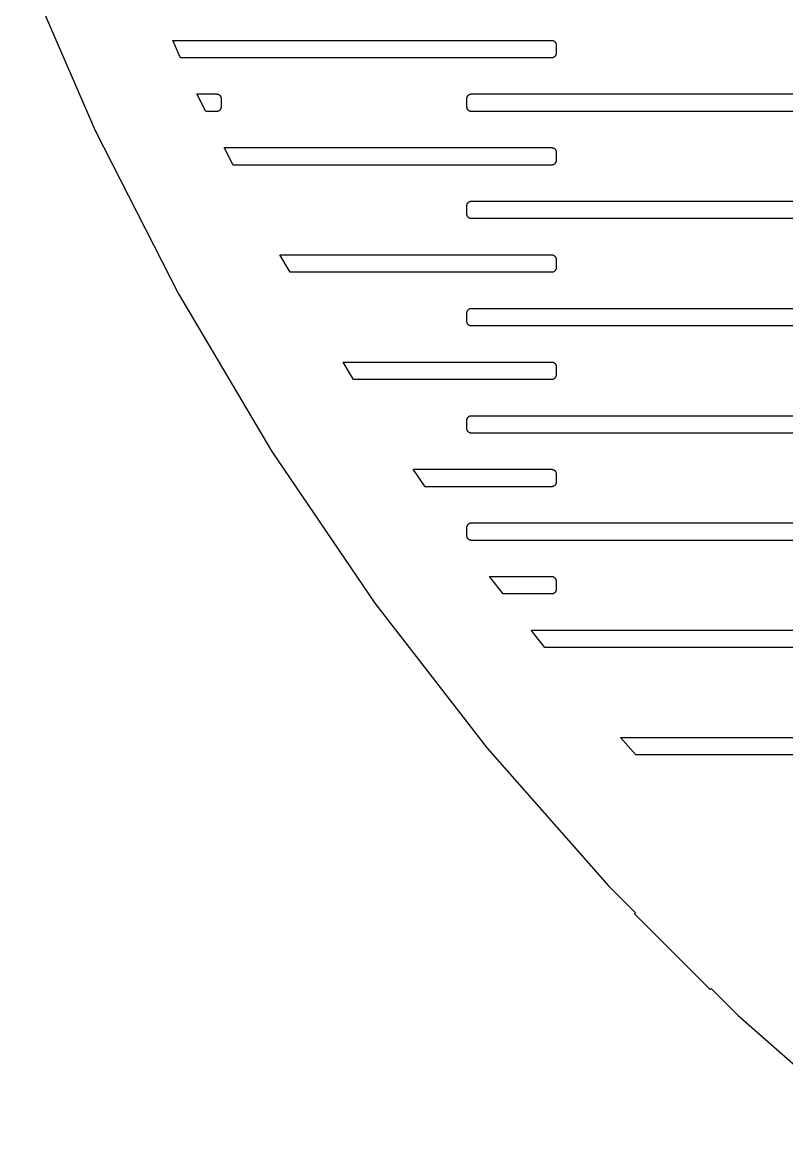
# Model space of a CAD drawing. Header units: metres. Extents: x -218 to 218, y -218 to 218.
# Drawn here: x -202.5 to -145.5, y -167.8 to -84.7 of the extents above; entities that cross this region are included whole.
import ezdxf

# ---------------------------------------------------------------- set-up
doc = ezdxf.new("R2010")
doc.units = ezdxf.units.M

msp = doc.modelspace()

# ---------------------------------------------------------------- linework, layer by layer
for p, q in [((-202.503, -80.1765), (-197.069, -92.7335)), ((-190.698, -87.3222), (-191.26, -86.0222)), ((-191.26, -86.0222), (-162.997, -86.0222)), ((-162.997, -86.0222), (-162.977, -86.0228)), ((-162.977, -86.0228), (-162.956, -86.0248)), ((-162.956, -86.0248), (-162.936, -86.028)), ((-162.936, -86.028), (-162.916, -86.0324)), ((-162.916, -86.0324), (-162.897, -86.0381)), ((-162.897, -86.0381), (-162.878, -86.045)), ((-162.878, -86.045), (-162.859, -86.0531)), ((-162.859, -86.0531), (-162.841, -86.0624)), ((-162.841, -86.0624), (-162.823, -86.0728)), ((-162.823, -86.0728), (-162.806, -86.0843)), ((-162.806, -86.0843), (-162.79, -86.0968)), ((-162.79, -86.0968), (-162.775, -86.1103)), ((-162.775, -86.1103), (-162.76, -86.1247)), ((-162.76, -86.1247), (-162.747, -86.14)), ((-162.747, -86.14), (-162.734, -86.1562)), ((-162.734, -86.1562), (-162.723, -86.173)), ((-162.723, -86.173), (-162.712, -86.1906)), ((-162.712, -86.1906), (-162.703, -86.2088)), ((-162.703, -86.2088), (-162.695, -86.2276)), ((-162.695, -86.2276), (-162.688, -86.2468)), ((-162.688, -86.2468), (-162.682, -86.2664)), ((-162.682, -86.2664), (-162.678, -86.2863)), ((-162.678, -86.2863), (-162.675, -86.3065)), ((-162.675, -86.3065), (-162.673, -86.3268)), ((-162.673, -86.3268), (-162.672, -86.3472)), ((-162.672, -86.3472), (-162.672, -86.9972)), ((-162.878, -87.2994), (-162.897, -87.3063)), ((-162.859, -87.2913), (-162.878, -87.2994)), ((-162.841, -87.282), (-162.859, -87.2913)), ((-162.823, -87.2716), (-162.841, -87.282)), ((-162.806, -87.2601), (-162.823, -87.2716)), ((-162.79, -87.2476), (-162.806, -87.2601)), ((-162.775, -87.2341), (-162.79, -87.2476)), ((-162.76, -87.2197), (-162.775, -87.2341)), ((-162.747, -87.2044), (-162.76, -87.2197)), ((-162.734, -87.1882), (-162.747, -87.2044)), ((-162.723, -87.1713), (-162.734, -87.1882)), ((-162.712, -87.1538), (-162.723, -87.1713)), ((-162.703, -87.1356), (-162.712, -87.1538)), ((-162.695, -87.1168), (-162.703, -87.1356)), ((-162.688, -87.0976), (-162.695, -87.1168)), ((-162.682, -87.078), (-162.688, -87.0976)), ((-162.678, -87.0581), (-162.682, -87.078)), ((-162.675, -87.0379), (-162.678, -87.0581)), ((-162.673, -87.0176), (-162.675, -87.0379)), ((-162.672, -86.9972), (-162.673, -87.0176)), ((-162.997, -87.3222), (-190.698, -87.3222)), ((-162.977, -87.3215), (-162.997, -87.3222)), ((-162.956, -87.3196), (-162.977, -87.3215)), ((-162.936, -87.3164), (-162.956, -87.3196)), ((-162.916, -87.312), (-162.936, -87.3164)), ((-162.897, -87.3063), (-162.916, -87.312)), ((-188.814, -91.3222), (-189.476, -90.0222)), ((-189.476, -90.0222), (-187.997, -90.0222)), ((-187.997, -90.0222), (-187.977, -90.0228)), ((-187.977, -90.0228), (-187.956, -90.0248)), ((-187.956, -90.0248), (-187.936, -90.028)), ((-187.936, -90.028), (-187.916, -90.0324)), ((-187.916, -90.0324), (-187.897, -90.0381)), ((-187.897, -90.0381), (-187.878, -90.045)), ((-187.878, -90.045), (-187.859, -90.0531)), ((-187.859, -90.0531), (-187.841, -90.0624)), ((-187.841, -90.0624), (-187.823, -90.0728)), ((-187.823, -90.0728), (-187.806, -90.0843)), ((-187.806, -90.0843), (-187.79, -90.0968)), ((-187.79, -90.0968), (-187.775, -90.1103)), ((-187.775, -90.1103), (-187.76, -90.1247)), ((-187.76, -90.1247), (-187.747, -90.14)), ((-187.747, -90.14), (-187.734, -90.1562)), ((-187.734, -90.1562), (-187.723, -90.173)), ((-187.723, -90.173), (-187.712, -90.1906)), ((-187.712, -90.1906), (-187.703, -90.2088)), ((-187.703, -90.2088), (-187.695, -90.2276)), ((-187.695, -90.2276), (-187.688, -90.2468)), ((-187.688, -90.2468), (-187.682, -90.2664)), ((-187.682, -90.2664), (-187.678, -90.2863)), ((-187.678, -90.2863), (-187.675, -90.3065)), ((-187.675, -90.3065), (-187.673, -90.3268)), ((-187.673, -90.3268), (-187.672, -90.3472)), ((-187.672, -90.3472), (-187.672, -90.9972)), ((-169.322, -90.3268), (-169.32, -90.3065)), ((-169.322, -90.3472), (-169.322, -90.3268)), ((-169.322, -90.9972), (-169.322, -90.3472)), ((-169.32, -90.3065), (-169.316, -90.2863)), ((-169.316, -90.2863), (-169.312, -90.2664)), ((-169.312, -90.2664), (-169.306, -90.2468)), ((-169.306, -90.2468), (-169.299, -90.2276)), ((-169.299, -90.2276), (-169.291, -90.2088)), ((-169.291, -90.2088), (-169.282, -90.1906)), ((-169.282, -90.1906), (-169.272, -90.173)), ((-169.272, -90.173), (-169.26, -90.1562)), ((-169.26, -90.1562), (-169.248, -90.14)), ((-169.248, -90.14), (-169.234, -90.1247)), ((-169.234, -90.1247), (-169.22, -90.1103)), ((-169.22, -90.1103), (-169.204, -90.0968)), ((-169.204, -90.0968), (-169.188, -90.0843)), ((-169.188, -90.0843), (-169.171, -90.0728)), ((-169.171, -90.0728), (-169.154, -90.0624)), ((-169.154, -90.0624), (-169.136, -90.0531)), ((-169.136, -90.0531), (-169.117, -90.045)), ((-169.117, -90.045), (-169.098, -90.0381)), ((-169.098, -90.0381), (-169.078, -90.0324)), ((-169.078, -90.0324), (-169.058, -90.028)), ((-169.058, -90.028), (-169.038, -90.0248)), ((-169.038, -90.0248), (-169.018, -90.0228)), ((-169.018, -90.0228), (-168.997, -90.0222)), ((-168.997, -90.0222), (-137.997, -90.0222)), ((-187.997, -91.3222), (-188.814, -91.3222)), ((-187.977, -91.3215), (-187.997, -91.3222)), ((-187.956, -91.3196), (-187.977, -91.3215)), ((-187.936, -91.3164), (-187.956, -91.3196)), ((-187.916, -91.312), (-187.936, -91.3164)), ((-187.897, -91.3063), (-187.916, -91.312)), ((-187.878, -91.2994), (-187.897, -91.3063)), ((-187.859, -91.2913), (-187.878, -91.2994)), ((-187.841, -91.282), (-187.859, -91.2913)), ((-187.823, -91.2716), (-187.841, -91.282)), ((-187.806, -91.2601), (-187.823, -91.2716)), ((-187.79, -91.2476), (-187.806, -91.2601)), ((-187.775, -91.2341), (-187.79, -91.2476)), ((-187.76, -91.2197), (-187.775, -91.2341)), ((-187.747, -91.2044), (-187.76, -91.2197)), ((-187.734, -91.1882), (-187.747, -91.2044)), ((-187.723, -91.1713), (-187.734, -91.1882)), ((-187.712, -91.1538), (-187.723, -91.1713)), ((-187.703, -91.1356), (-187.712, -91.1538)), ((-187.695, -91.1168), (-187.703, -91.1356)), ((-187.688, -91.0976), (-187.695, -91.1168)), ((-187.682, -91.078), (-187.688, -91.0976)), ((-187.678, -91.0581), (-187.682, -91.078)), ((-187.675, -91.0379), (-187.678, -91.0581)), ((-187.673, -91.0176), (-187.675, -91.0379)), ((-187.672, -90.9972), (-187.673, -91.0176)), ((-169.322, -91.0176), (-169.322, -90.9972)), ((-169.32, -91.0379), (-169.322, -91.0176)), ((-169.316, -91.0581), (-169.32, -91.0379)), ((-169.312, -91.078), (-169.316, -91.0581)), ((-169.306, -91.0976), (-169.312, -91.078)), ((-169.299, -91.1168), (-169.306, -91.0976)), ((-169.291, -91.1356), (-169.299, -91.1168)), ((-169.282, -91.1538), (-169.291, -91.1356)), ((-169.272, -91.1713), (-169.282, -91.1538)), ((-169.26, -91.1882), (-169.272, -91.1713)), ((-169.248, -91.2044), (-169.26, -91.1882)), ((-169.234, -91.2197), (-169.248, -91.2044)), ((-169.22, -91.2341), (-169.234, -91.2197)), ((-169.204, -91.2476), (-169.22, -91.2341)), ((-169.188, -91.2601), (-169.204, -91.2476)), ((-169.171, -91.2716), (-169.188, -91.2601)), ((-169.154, -91.282), (-169.171, -91.2716)), ((-169.136, -91.2913), (-169.154, -91.282)), ((-169.117, -91.2994), (-169.136, -91.2913)), ((-169.098, -91.3063), (-169.117, -91.2994)), ((-169.078, -91.312), (-169.098, -91.3063)), ((-169.058, -91.3164), (-169.078, -91.312)), ((-169.038, -91.3196), (-169.058, -91.3164)), ((-169.018, -91.3215), (-169.038, -91.3196)), ((-168.997, -91.3222), (-169.018, -91.3215)), ((-137.997, -91.3222), (-168.997, -91.3222)), ((-197.069, -92.7335), (-190.857, -104.925)), ((-186.776, -95.3222), (-187.438, -94.0222)), ((-187.438, -94.0222), (-162.997, -94.0222)), ((-162.997, -94.0222), (-162.977, -94.0228)), ((-162.977, -94.0228), (-162.956, -94.0248)), ((-162.956, -94.0248), (-162.936, -94.028)), ((-162.936, -94.028), (-162.916, -94.0324)), ((-162.916, -94.0324), (-162.897, -94.0381)), ((-162.897, -94.0381), (-162.878, -94.045)), ((-162.878, -94.045), (-162.859, -94.0531)), ((-162.859, -94.0531), (-162.841, -94.0624)), ((-162.841, -94.0624), (-162.823, -94.0728)), ((-162.823, -94.0728), (-162.806, -94.0843)), ((-162.806, -94.0843), (-162.79, -94.0968)), ((-162.79, -94.0968), (-162.775, -94.1103)), ((-162.775, -94.1103), (-162.76, -94.1247)), ((-162.76, -94.1247), (-162.747, -94.14)), ((-162.747, -94.14), (-162.734, -94.1562)), ((-162.734, -94.1562), (-162.723, -94.173)), ((-162.723, -94.173), (-162.712, -94.1906)), ((-162.712, -94.1906), (-162.703, -94.2088)), ((-162.703, -94.2088), (-162.695, -94.2276)), ((-162.695, -94.2276), (-162.688, -94.2468)), ((-162.688, -94.2468), (-162.682, -94.2664)), ((-162.682, -94.2664), (-162.678, -94.2863)), ((-162.678, -94.2863), (-162.675, -94.3065)), ((-162.675, -94.3065), (-162.673, -94.3268)), ((-162.673, -94.3268), (-162.672, -94.3472)), ((-162.672, -94.3472), (-162.672, -94.9972)), ((-162.997, -95.3222), (-186.776, -95.3222)), ((-162.977, -95.3215), (-162.997, -95.3222)), ((-162.956, -95.3196), (-162.977, -95.3215)), ((-162.936, -95.3164), (-162.956, -95.3196)), ((-162.916, -95.312), (-162.936, -95.3164)), ((-162.897, -95.3063), (-162.916, -95.312)), ((-162.878, -95.2994), (-162.897, -95.3063)), ((-162.859, -95.2913), (-162.878, -95.2994)), ((-162.841, -95.282), (-162.859, -95.2913)), ((-162.823, -95.2716), (-162.841, -95.282)), ((-162.806, -95.2601), (-162.823, -95.2716)), ((-162.79, -95.2476), (-162.806, -95.2601)), ((-162.775, -95.2341), (-162.79, -95.2476)), ((-162.76, -95.2197), (-162.775, -95.2341)), ((-162.747, -95.2044), (-162.76, -95.2197)), ((-162.734, -95.1882), (-162.747, -95.2044)), ((-162.723, -95.1713), (-162.734, -95.1882)), ((-162.712, -95.1538), (-162.723, -95.1713)), ((-162.703, -95.1356), (-162.712, -95.1538)), ((-162.695, -95.1168), (-162.703, -95.1356)), ((-162.688, -95.0976), (-162.695, -95.1168)), ((-162.682, -95.078), (-162.688, -95.0976)), ((-162.678, -95.0581), (-162.682, -95.078)), ((-162.675, -95.0379), (-162.678, -95.0581)), ((-162.673, -95.0176), (-162.675, -95.0379)), ((-162.672, -94.9972), (-162.673, -95.0176)), ((-169.22, -98.1103), (-169.204, -98.0968)), ((-169.204, -98.0968), (-169.188, -98.0843)), ((-169.188, -98.0843), (-169.171, -98.0728)), ((-169.171, -98.0728), (-169.154, -98.0624)), ((-169.154, -98.0624), (-169.136, -98.0531)), ((-169.136, -98.0531), (-169.117, -98.045)), ((-169.117, -98.045), (-169.098, -98.0381)), ((-169.098, -98.0381), (-169.078, -98.0324)), ((-169.078, -98.0324), (-169.058, -98.028)), ((-169.058, -98.028), (-169.038, -98.0248)), ((-169.038, -98.0248), (-169.018, -98.0228)), ((-169.018, -98.0228), (-168.997, -98.0222)), ((-168.997, -98.0222), (-137.997, -98.0222)), ((-169.322, -98.3268), (-169.32, -98.3065)), ((-169.322, -98.3472), (-169.322, -98.3268)), ((-169.322, -98.9972), (-169.322, -98.3472)), ((-169.32, -98.3065), (-169.316, -98.2863)), ((-169.316, -98.2863), (-169.312, -98.2664)), ((-169.312, -98.2664), (-169.306, -98.2468)), ((-169.306, -98.2468), (-169.299, -98.2276)), ((-169.299, -98.2276), (-169.291, -98.2088)), ((-169.291, -98.2088), (-169.282, -98.1906)), ((-169.282, -98.1906), (-169.272, -98.173)), ((-169.272, -98.173), (-169.26, -98.1562)), ((-169.26, -98.1562), (-169.248, -98.14)), ((-169.248, -98.14), (-169.234, -98.1247)), ((-169.234, -98.1247), (-169.22, -98.1103)), ((-169.322, -99.0176), (-169.322, -98.9972)), ((-169.32, -99.0379), (-169.322, -99.0176)), ((-169.316, -99.0581), (-169.32, -99.0379)), ((-169.312, -99.078), (-169.316, -99.0581)), ((-169.306, -99.0976), (-169.312, -99.078)), ((-169.299, -99.1168), (-169.306, -99.0976)), ((-169.291, -99.1356), (-169.299, -99.1168)), ((-169.282, -99.1538), (-169.291, -99.1356)), ((-169.272, -99.1713), (-169.282, -99.1538)), ((-169.26, -99.1882), (-169.272, -99.1713)), ((-169.248, -99.2044), (-169.26, -99.1882)), ((-169.234, -99.2197), (-169.248, -99.2044)), ((-169.22, -99.2341), (-169.234, -99.2197)), ((-169.204, -99.2476), (-169.22, -99.2341)), ((-169.188, -99.2601), (-169.204, -99.2476)), ((-169.171, -99.2716), (-169.188, -99.2601)), ((-169.154, -99.282), (-169.171, -99.2716)), ((-169.136, -99.2913), (-169.154, -99.282)), ((-169.117, -99.2994), (-169.136, -99.2913)), ((-169.098, -99.3063), (-169.117, -99.2994)), ((-169.078, -99.312), (-169.098, -99.3063)), ((-169.058, -99.3164), (-169.078, -99.312)), ((-169.038, -99.3196), (-169.058, -99.3164)), ((-169.018, -99.3215), (-169.038, -99.3196)), ((-168.997, -99.3222), (-169.018, -99.3215)), ((-137.997, -99.3222), (-168.997, -99.3222)), ((-182.515, -103.322), (-183.284, -102.022)), ((-183.284, -102.022), (-162.997, -102.022)), ((-162.997, -102.022), (-162.977, -102.023)), ((-162.977, -102.023), (-162.956, -102.025)), ((-162.956, -102.025), (-162.936, -102.028)), ((-162.936, -102.028), (-162.916, -102.032)), ((-162.916, -102.032), (-162.897, -102.038)), ((-162.897, -102.038), (-162.878, -102.045)), ((-162.878, -102.045), (-162.859, -102.053)), ((-162.859, -102.053), (-162.841, -102.062)), ((-162.841, -102.062), (-162.823, -102.073)), ((-162.823, -102.073), (-162.806, -102.084)), ((-162.806, -102.084), (-162.79, -102.097)), ((-162.79, -102.097), (-162.775, -102.11)), ((-162.775, -102.11), (-162.76, -102.125)), ((-162.76, -102.125), (-162.747, -102.14)), ((-162.747, -102.14), (-162.734, -102.156)), ((-162.734, -102.156), (-162.723, -102.173)), ((-162.723, -102.173), (-162.712, -102.191)), ((-162.712, -102.191), (-162.703, -102.209)), ((-162.703, -102.209), (-162.695, -102.228)), ((-162.695, -102.228), (-162.688, -102.247)), ((-162.688, -102.247), (-162.682, -102.266)), ((-162.682, -102.266), (-162.678, -102.286)), ((-162.688, -103.098), (-162.695, -103.117)), ((-162.682, -103.078), (-162.688, -103.098)), ((-162.678, -103.058), (-162.682, -103.078)), ((-162.678, -102.286), (-162.675, -102.306)), ((-162.675, -103.038), (-162.678, -103.058)), ((-162.675, -102.306), (-162.673, -102.327)), ((-162.673, -103.018), (-162.675, -103.038)), ((-162.673, -102.327), (-162.672, -102.347)), ((-162.672, -102.997), (-162.673, -103.018)), ((-162.672, -102.347), (-162.672, -102.997)), ((-162.997, -103.322), (-182.515, -103.322)), ((-162.977, -103.322), (-162.997, -103.322)), ((-162.956, -103.32), (-162.977, -103.322)), ((-162.936, -103.316), (-162.956, -103.32)), ((-162.916, -103.312), (-162.936, -103.316)), ((-162.897, -103.306), (-162.916, -103.312)), ((-162.878, -103.299), (-162.897, -103.306)), ((-162.859, -103.291), (-162.878, -103.299)), ((-162.841, -103.282), (-162.859, -103.291)), ((-162.823, -103.272), (-162.841, -103.282)), ((-162.806, -103.26), (-162.823, -103.272)), ((-162.79, -103.248), (-162.806, -103.26)), ((-162.775, -103.234), (-162.79, -103.248)), ((-162.76, -103.22), (-162.775, -103.234)), ((-162.747, -103.204), (-162.76, -103.22)), ((-162.734, -103.188), (-162.747, -103.204)), ((-162.723, -103.171), (-162.734, -103.188)), ((-162.712, -103.154), (-162.723, -103.171)), ((-162.703, -103.136), (-162.712, -103.154)), ((-162.695, -103.117), (-162.703, -103.136)), ((-190.857, -104.925), (-183.892, -116.702)), ((-169.322, -106.327), (-169.32, -106.306)), ((-169.322, -106.347), (-169.322, -106.327)), ((-169.322, -106.997), (-169.322, -106.347)), ((-169.32, -106.306), (-169.316, -106.286)), ((-169.316, -106.286), (-169.312, -106.266)), ((-169.312, -106.266), (-169.306, -106.247)), ((-169.306, -106.247), (-169.299, -106.228)), ((-169.299, -106.228), (-169.291, -106.209)), ((-169.291, -106.209), (-169.282, -106.191)), ((-169.282, -106.191), (-169.272, -106.173)), ((-169.272, -106.173), (-169.26, -106.156)), ((-169.26, -106.156), (-169.248, -106.14)), ((-169.248, -106.14), (-169.234, -106.125)), ((-169.234, -106.125), (-169.22, -106.11)), ((-169.22, -106.11), (-169.204, -106.097)), ((-169.204, -106.097), (-169.188, -106.084)), ((-169.188, -106.084), (-169.171, -106.073)), ((-169.171, -106.073), (-169.154, -106.062)), ((-169.154, -106.062), (-169.136, -106.053)), ((-169.136, -106.053), (-169.117, -106.045)), ((-169.117, -106.045), (-169.098, -106.038)), ((-169.098, -106.038), (-169.078, -106.032)), ((-169.078, -106.032), (-169.058, -106.028)), ((-169.058, -106.028), (-169.038, -106.025)), ((-169.038, -106.025), (-169.018, -106.023)), ((-169.018, -106.023), (-168.997, -106.022)), ((-168.997, -106.022), (-137.997, -106.022)), ((-169.322, -107.018), (-169.322, -106.997)), ((-169.32, -107.038), (-169.322, -107.018)), ((-169.316, -107.058), (-169.32, -107.038)), ((-169.312, -107.078), (-169.316, -107.058)), ((-169.306, -107.098), (-169.312, -107.078)), ((-169.299, -107.117), (-169.306, -107.098)), ((-169.291, -107.136), (-169.299, -107.117)), ((-169.282, -107.154), (-169.291, -107.136)), ((-169.272, -107.171), (-169.282, -107.154)), ((-169.26, -107.188), (-169.272, -107.171)), ((-169.248, -107.204), (-169.26, -107.188)), ((-169.234, -107.22), (-169.248, -107.204)), ((-169.22, -107.234), (-169.234, -107.22)), ((-169.204, -107.248), (-169.22, -107.234)), ((-169.188, -107.26), (-169.204, -107.248)), ((-169.171, -107.272), (-169.188, -107.26)), ((-169.154, -107.282), (-169.171, -107.272)), ((-169.136, -107.291), (-169.154, -107.282)), ((-169.117, -107.299), (-169.136, -107.291)), ((-169.098, -107.306), (-169.117, -107.299)), ((-169.078, -107.312), (-169.098, -107.306)), ((-169.058, -107.316), (-169.078, -107.312)), ((-169.038, -107.32), (-169.058, -107.316)), ((-169.018, -107.322), (-169.038, -107.32)), ((-168.997, -107.322), (-169.018, -107.322)), ((-137.997, -107.322), (-168.997, -107.322)), ((-177.784, -111.322), (-178.553, -110.022)), ((-178.553, -110.022), (-162.997, -110.022)), ((-162.997, -110.022), (-162.977, -110.023)), ((-162.977, -110.023), (-162.956, -110.025)), ((-162.956, -110.025), (-162.936, -110.028)), ((-162.936, -110.028), (-162.916, -110.032)), ((-162.916, -110.032), (-162.897, -110.038)), ((-162.897, -110.038), (-162.878, -110.045)), ((-162.878, -110.045), (-162.859, -110.053)), ((-162.859, -110.053), (-162.841, -110.062)), ((-162.841, -110.062), (-162.823, -110.073)), ((-162.823, -110.073), (-162.806, -110.084)), ((-162.806, -110.084), (-162.79, -110.097)), ((-162.79, -110.097), (-162.775, -110.11)), ((-162.775, -110.11), (-162.76, -110.125)), ((-162.76, -110.125), (-162.747, -110.14)), ((-162.747, -110.14), (-162.734, -110.156)), ((-162.734, -110.156), (-162.723, -110.173)), ((-162.723, -110.173), (-162.712, -110.191)), ((-162.712, -110.191), (-162.703, -110.209)), ((-162.703, -110.209), (-162.695, -110.228)), ((-162.695, -110.228), (-162.688, -110.247)), ((-162.688, -110.247), (-162.682, -110.266)), ((-162.682, -110.266), (-162.678, -110.286)), ((-162.678, -110.286), (-162.675, -110.306)), ((-162.675, -110.306), (-162.673, -110.327)), ((-162.673, -110.327), (-162.672, -110.347)), ((-162.672, -110.347), (-162.672, -110.997)), ((-162.997, -111.322), (-177.784, -111.322)), ((-162.977, -111.322), (-162.997, -111.322)), ((-162.956, -111.32), (-162.977, -111.322)), ((-162.936, -111.316), (-162.956, -111.32)), ((-162.916, -111.312), (-162.936, -111.316)), ((-162.897, -111.306), (-162.916, -111.312)), ((-162.878, -111.299), (-162.897, -111.306)), ((-162.859, -111.291), (-162.878, -111.299)), ((-162.841, -111.282), (-162.859, -111.291)), ((-162.823, -111.272), (-162.841, -111.282)), ((-162.806, -111.26), (-162.823, -111.272)), ((-162.79, -111.248), (-162.806, -111.26)), ((-162.775, -111.234), (-162.79, -111.248)), ((-162.76, -111.22), (-162.775, -111.234)), ((-162.747, -111.204), (-162.76, -111.22)), ((-162.734, -111.188), (-162.747, -111.204)), ((-162.723, -111.171), (-162.734, -111.188)), ((-162.712, -111.154), (-162.723, -111.171)), ((-162.703, -111.136), (-162.712, -111.154)), ((-162.695, -111.117), (-162.703, -111.136)), ((-162.688, -111.098), (-162.695, -111.117)), ((-162.682, -111.078), (-162.688, -111.098)), ((-162.678, -111.058), (-162.682, -111.078)), ((-162.675, -111.038), (-162.678, -111.058)), ((-162.673, -111.018), (-162.675, -111.038)), ((-162.672, -110.997), (-162.673, -111.018)), ((-169.322, -114.327), (-169.32, -114.306)), ((-169.322, -114.347), (-169.322, -114.327)), ((-169.322, -114.997), (-169.322, -114.347)), ((-169.32, -114.306), (-169.316, -114.286)), ((-169.316, -114.286), (-169.312, -114.266)), ((-169.312, -114.266), (-169.306, -114.247)), ((-169.306, -114.247), (-169.299, -114.228)), ((-169.299, -114.228), (-169.291, -114.209)), ((-169.291, -114.209), (-169.282, -114.191)), ((-169.282, -114.191), (-169.272, -114.173)), ((-169.272, -114.173), (-169.26, -114.156)), ((-169.26, -114.156), (-169.248, -114.14)), ((-169.248, -114.14), (-169.234, -114.125)), ((-169.234, -114.125), (-169.22, -114.11)), ((-169.22, -114.11), (-169.204, -114.097)), ((-169.204, -114.097), (-169.188, -114.084)), ((-169.188, -114.084), (-169.171, -114.073)), ((-169.171, -114.073), (-169.154, -114.062)), ((-169.154, -114.062), (-169.136, -114.053)), ((-169.136, -114.053), (-169.117, -114.045)), ((-169.117, -114.045), (-169.098, -114.038)), ((-169.098, -114.038), (-169.078, -114.032)), ((-169.078, -114.032), (-169.058, -114.028)), ((-169.058, -114.028), (-169.038, -114.025)), ((-169.038, -114.025), (-169.018, -114.023)), ((-169.018, -114.023), (-168.997, -114.022)), ((-168.997, -114.022), (-137.997, -114.022)), ((-169.322, -115.018), (-169.322, -114.997)), ((-169.32, -115.038), (-169.322, -115.018)), ((-169.316, -115.058), (-169.32, -115.038)), ((-169.312, -115.078), (-169.316, -115.058)), ((-169.306, -115.098), (-169.312, -115.078)), ((-169.299, -115.117), (-169.306, -115.098)), ((-169.291, -115.136), (-169.299, -115.117)), ((-169.282, -115.154), (-169.291, -115.136)), ((-169.272, -115.171), (-169.282, -115.154)), ((-169.26, -115.188), (-169.272, -115.171)), ((-169.248, -115.204), (-169.26, -115.188)), ((-169.234, -115.22), (-169.248, -115.204)), ((-169.22, -115.234), (-169.234, -115.22)), ((-169.204, -115.248), (-169.22, -115.234)), ((-169.188, -115.26), (-169.204, -115.248)), ((-169.171, -115.272), (-169.188, -115.26)), ((-169.154, -115.282), (-169.171, -115.272)), ((-169.136, -115.291), (-169.154, -115.282)), ((-169.117, -115.299), (-169.136, -115.291)), ((-169.098, -115.306), (-169.117, -115.299)), ((-169.078, -115.312), (-169.098, -115.306)), ((-169.058, -115.316), (-169.078, -115.312)), ((-169.038, -115.32), (-169.058, -115.316)), ((-169.018, -115.322), (-169.038, -115.32)), ((-168.997, -115.322), (-169.018, -115.322)), ((-137.997, -115.322), (-168.997, -115.322)), ((-183.892, -116.702), (-176.202, -128.018)), ((-172.443, -119.322), (-173.327, -118.022)), ((-173.327, -118.022), (-162.997, -118.022)), ((-162.997, -118.022), (-162.977, -118.023)), ((-162.977, -118.023), (-162.956, -118.025)), ((-162.956, -118.025), (-162.936, -118.028)), ((-162.936, -118.028), (-162.916, -118.032)), ((-162.916, -118.032), (-162.897, -118.038)), ((-162.897, -118.038), (-162.878, -118.045)), ((-162.878, -118.045), (-162.859, -118.053)), ((-162.859, -118.053), (-162.841, -118.062)), ((-162.841, -118.062), (-162.823, -118.073)), ((-162.823, -118.073), (-162.806, -118.084)), ((-162.806, -118.084), (-162.79, -118.097)), ((-162.79, -118.097), (-162.775, -118.11)), ((-162.775, -118.11), (-162.76, -118.125)), ((-162.76, -118.125), (-162.747, -118.14)), ((-162.747, -118.14), (-162.734, -118.156)), ((-162.734, -118.156), (-162.723, -118.173)), ((-162.723, -118.173), (-162.712, -118.191)), ((-162.712, -118.191), (-162.703, -118.209)), ((-162.703, -118.209), (-162.695, -118.228)), ((-162.695, -118.228), (-162.688, -118.247)), ((-162.688, -118.247), (-162.682, -118.266)), ((-162.682, -118.266), (-162.678, -118.286)), ((-162.678, -118.286), (-162.675, -118.306)), ((-162.675, -118.306), (-162.673, -118.327)), ((-162.673, -118.327), (-162.672, -118.347)), ((-162.672, -118.347), (-162.672, -118.997)), ((-162.997, -119.322), (-172.443, -119.322)), ((-162.977, -119.322), (-162.997, -119.322)), ((-162.956, -119.32), (-162.977, -119.322)), ((-162.936, -119.316), (-162.956, -119.32)), ((-162.916, -119.312), (-162.936, -119.316)), ((-162.897, -119.306), (-162.916, -119.312)), ((-162.878, -119.299), (-162.897, -119.306)), ((-162.859, -119.291), (-162.878, -119.299)), ((-162.841, -119.282), (-162.859, -119.291)), ((-162.823, -119.272), (-162.841, -119.282)), ((-162.806, -119.26), (-162.823, -119.272)), ((-162.79, -119.248), (-162.806, -119.26)), ((-162.775, -119.234), (-162.79, -119.248)), ((-162.76, -119.22), (-162.775, -119.234)), ((-162.747, -119.204), (-162.76, -119.22)), ((-162.734, -119.188), (-162.747, -119.204)), ((-162.723, -119.171), (-162.734, -119.188)), ((-162.712, -119.154), (-162.723, -119.171)), ((-162.703, -119.136), (-162.712, -119.154)), ((-162.695, -119.117), (-162.703, -119.136)), ((-162.688, -119.098), (-162.695, -119.117)), ((-162.682, -119.078), (-162.688, -119.098)), ((-162.678, -119.058), (-162.682, -119.078)), ((-162.675, -119.038), (-162.678, -119.058)), ((-162.673, -119.018), (-162.675, -119.038)), ((-162.672, -118.997), (-162.673, -119.018)), ((-169.299, -122.228), (-169.291, -122.209)), ((-169.291, -122.209), (-169.282, -122.191)), ((-169.282, -122.191), (-169.272, -122.173)), ((-169.272, -122.173), (-169.26, -122.156)), ((-169.26, -122.156), (-169.248, -122.14)), ((-169.248, -122.14), (-169.234, -122.125)), ((-169.234, -122.125), (-169.22, -122.11)), ((-169.22, -122.11), (-169.204, -122.097)), ((-169.204, -122.097), (-169.188, -122.084)), ((-169.188, -122.084), (-169.171, -122.073)), ((-169.171, -122.073), (-169.154, -122.062)), ((-169.154, -122.062), (-169.136, -122.053)), ((-169.136, -122.053), (-169.117, -122.045)), ((-169.117, -122.045), (-169.098, -122.038)), ((-169.098, -122.038), (-169.078, -122.032)), ((-169.078, -122.032), (-169.058, -122.028)), ((-169.058, -122.028), (-169.038, -122.025)), ((-169.038, -122.025), (-169.018, -122.023)), ((-169.018, -122.023), (-168.997, -122.022)), ((-168.997, -122.022), (-137.997, -122.022)), ((-169.322, -122.327), (-169.32, -122.306)), ((-169.322, -122.347), (-169.322, -122.327)), ((-169.322, -122.997), (-169.322, -122.347)), ((-169.322, -123.018), (-169.322, -122.997)), ((-169.32, -123.038), (-169.322, -123.018)), ((-169.32, -122.306), (-169.316, -122.286)), ((-169.316, -123.058), (-169.32, -123.038)), ((-169.316, -122.286), (-169.312, -122.266)), ((-169.312, -122.266), (-169.306, -122.247)), ((-169.306, -122.247), (-169.299, -122.228)), ((-169.312, -123.078), (-169.316, -123.058)), ((-169.306, -123.098), (-169.312, -123.078)), ((-169.299, -123.117), (-169.306, -123.098)), ((-169.291, -123.136), (-169.299, -123.117)), ((-169.282, -123.154), (-169.291, -123.136)), ((-169.272, -123.171), (-169.282, -123.154)), ((-169.26, -123.188), (-169.272, -123.171)), ((-169.248, -123.204), (-169.26, -123.188)), ((-169.234, -123.22), (-169.248, -123.204)), ((-169.22, -123.234), (-169.234, -123.22)), ((-169.204, -123.248), (-169.22, -123.234)), ((-169.188, -123.26), (-169.204, -123.248)), ((-169.171, -123.272), (-169.188, -123.26)), ((-169.154, -123.282), (-169.171, -123.272)), ((-169.136, -123.291), (-169.154, -123.282)), ((-169.117, -123.299), (-169.136, -123.291)), ((-169.098, -123.306), (-169.117, -123.299)), ((-169.078, -123.312), (-169.098, -123.306)), ((-169.058, -123.316), (-169.078, -123.312)), ((-169.038, -123.32), (-169.058, -123.316)), ((-169.018, -123.322), (-169.038, -123.32)), ((-168.997, -123.322), (-169.018, -123.322)), ((-137.997, -123.322), (-168.997, -123.322)), ((-166.622, -127.322), (-167.63, -126.022)), ((-167.63, -126.022), (-162.997, -126.022)), ((-162.997, -126.022), (-162.977, -126.023)), ((-162.977, -126.023), (-162.956, -126.025)), ((-162.956, -126.025), (-162.936, -126.028)), ((-162.936, -126.028), (-162.916, -126.032)), ((-162.916, -126.032), (-162.897, -126.038)), ((-162.897, -126.038), (-162.878, -126.045)), ((-162.878, -126.045), (-162.859, -126.053)), ((-162.859, -126.053), (-162.841, -126.062)), ((-162.841, -126.062), (-162.823, -126.073)), ((-162.823, -126.073), (-162.806, -126.084)), ((-162.806, -126.084), (-162.79, -126.097)), ((-162.79, -126.097), (-162.775, -126.11)), ((-162.775, -126.11), (-162.76, -126.125)), ((-162.76, -126.125), (-162.747, -126.14)), ((-162.747, -126.14), (-162.734, -126.156)), ((-162.734, -126.156), (-162.723, -126.173)), ((-162.723, -126.173), (-162.712, -126.191)), ((-162.712, -126.191), (-162.703, -126.209)), ((-162.703, -126.209), (-162.695, -126.228)), ((-162.695, -126.228), (-162.688, -126.247)), ((-162.688, -126.247), (-162.682, -126.266)), ((-162.682, -126.266), (-162.678, -126.286)), ((-162.678, -126.286), (-162.675, -126.306)), ((-162.675, -126.306), (-162.673, -126.327)), ((-162.673, -126.327), (-162.672, -126.347)), ((-162.672, -126.347), (-162.672, -126.997)), ((-162.747, -127.204), (-162.76, -127.22)), ((-162.734, -127.188), (-162.747, -127.204)), ((-162.723, -127.171), (-162.734, -127.188)), ((-162.712, -127.154), (-162.723, -127.171)), ((-162.703, -127.136), (-162.712, -127.154)), ((-162.695, -127.117), (-162.703, -127.136)), ((-162.688, -127.098), (-162.695, -127.117)), ((-162.682, -127.078), (-162.688, -127.098)), ((-162.678, -127.058), (-162.682, -127.078)), ((-162.675, -127.038), (-162.678, -127.058)), ((-162.673, -127.018), (-162.675, -127.038)), ((-162.672, -126.997), (-162.673, -127.018)), ((-176.202, -128.018), (-167.816, -138.829)), ((-162.997, -127.322), (-166.622, -127.322)), ((-162.977, -127.322), (-162.997, -127.322)), ((-162.956, -127.32), (-162.977, -127.322)), ((-162.936, -127.316), (-162.956, -127.32)), ((-162.916, -127.312), (-162.936, -127.316)), ((-162.897, -127.306), (-162.916, -127.312)), ((-162.878, -127.299), (-162.897, -127.306)), ((-162.859, -127.291), (-162.878, -127.299)), ((-162.841, -127.282), (-162.859, -127.291)), ((-162.823, -127.272), (-162.841, -127.282)), ((-162.806, -127.26), (-162.823, -127.272)), ((-162.79, -127.248), (-162.806, -127.26)), ((-162.775, -127.234), (-162.79, -127.248)), ((-162.76, -127.22), (-162.775, -127.234)), ((-163.519, -131.322), (-164.527, -130.022)), ((-164.527, -130.022), (-137.997, -130.022)), ((-137.997, -131.322), (-163.519, -131.322)), ((-167.816, -138.829), (-158.767, -149.092)), ((-156.721, -139.322), (-157.867, -138.022)), ((-157.867, -138.022), (-143.679, -138.022)), ((-144.979, -139.322), (-156.721, -139.322)), ((-158.767, -149.092), (-156.758, -151.101)), ((-156.758, -151.101), (-156.834, -151.177)), ((-156.834, -151.177), (-151.177, -156.834)), ((-151.177, -156.834), (-151.101, -156.758)), ((-151.101, -156.758), (-149.092, -158.767)), ((-149.092, -158.767), (-138.829, -167.816))]:
    msp.add_line(p, q)

doc.saveas('drawing.dxf')
